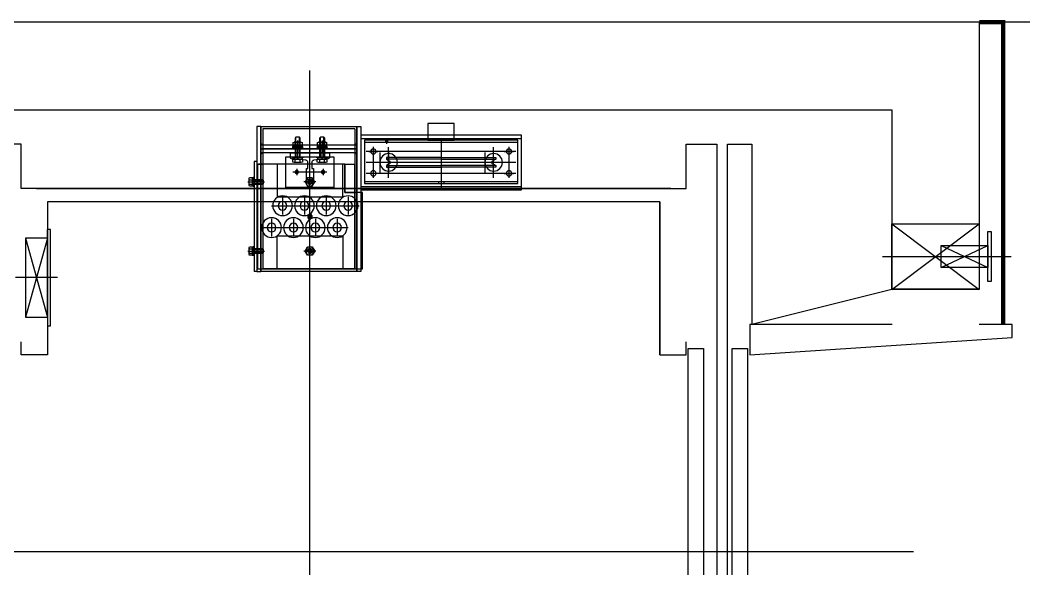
# Model space of a CAD drawing. Header units: millimetres. Extents: x 116443 to 620443, y -399357 to -63957.
# Drawn here: x 395892 to 398187, y -167109 to -165856 of the extents above; entities that cross this region are included whole.
import ezdxf

# ---------------------------------------------------------------- set-up
doc = ezdxf.new("R2010")
doc.units = ezdxf.units.MM
doc.header["$LTSCALE"] = 600
doc.linetypes.add('CENTERLINE', pattern=[25.4, 19.05, -1.5875, 3.175, -1.5875])
doc.layers.add('z', color=8, linetype='Continuous')

# ---------------------------------------------------------------- blocks, each defined once
blk = doc.blocks.new('car_rail_13K')
at = {"layer": 'z', "color": 8}
for p, q in [((47.790624, 41.725773), (45.348959, 9.373712)), ((45.348959, -9.373711), (47.790624, -41.725773))]:
    blk.add_line(p, q, dxfattribs=at)
for points in [[(50.782116, -44.5), (62, -44.5), (62, 44.5), (50.782116, 44.5)], [(40.363138, 4.75), (26, 4.75), (26, 8), (1, 8), (0, 7), (0, -7), (1, -8), (26, -8), (26, -4.75), (40.363138, -4.75)]]:
    blk.add_lwpolyline(points, dxfattribs=at)
for centre, radius, start, end in [((50.782116, 41.5), 3, 90, 175.683972), ((40.363138, 9.75), 5, 270, 355.683972), ((40.363138, -9.75), 5, 4.316028, 90), ((50.782116, -41.5), 3, 184.316028, 270)]:
    blk.add_arc(centre, radius, start, end, dxfattribs=at)
blk = doc.blocks.new('gov_block_R')
at = {"layer": 'z', "color": 8}
for p, q in [((-62.5, -63.5), (-62.5, 303.5)), ((-62.5, 303.5), (62.5, 303.5)), ((-62.5, 301.5), (-62.5, -63.5)), ((-54.7, -63.5), (-54.7, 303.5)), ((54.7, -63.5), (54.7, 303.5)), ((62.5, 303.5), (62.5, -63.5)), ((-48, -55), (-48, 295)), ((-48, 295), (51, 295)), ((-43.5, -55), (-43.5, 295)), ((-25, 291), (-25, -51)), ((-25, 264.5), (-25, 285.5)), ((0, 291), (0, -51)), ((25, 291), (25, -51)), ((25, 264.5), (25, 285.5)), ((46.5, -55), (46.5, 295)), ((51, 295), (51, -55)), ((35.5, 275), (-35.5, 275)), ((-35.1, 240), (34.9, 240)), ((-7.1, 245), (-11, 245)), ((-11, 245), (-11, 241)), ((-11, 241), (-10, 240)), ((-10, 240), (-11, 239)), ((-11, 239), (-11, 120)), ((-4.2, 240), (-7.1, 245)), ((-7.1, 245), (-7.1, 120)), ((0, 244.9), (0, -18.8)), ((7.1, 245), (4.2, 240)), ((7.1, 120), (7.1, 245)), ((11, 245), (7.1, 245)), ((10, 240), (11, 241)), ((11, 239), (10, 240)), ((11, 241), (11, 245)), ((11, 120), (11, 239)), ((51, 150), (89, 150)), ((51, 90), (51, 150)), ((89, 150), (89, 90)), ((55.5, 120), (-63, 120)), ((-43.5, 126), (-48, 126)), ((44.3, 120), (-26.6, 120)), ((-11, 1), (-11, 120)), ((-7.1, -5), (-7.1, 120)), ((7.1, 120), (7.1, -5)), ((11, 120), (11, 1)), ((-43.5, 114), (-48, 114)), ((89, 90), (51, 90)), ((-35, 0), (35, 0)), ((-10, 0), (-11, 1)), ((11, 1), (10, 0)), ((25, 0), (-25, 0)), ((15.7, 0), (-15.8, 0)), ((-11, -1), (-10, 0)), ((-11, -5), (-11, -1)), ((-7.1, -5), (-11, -5)), ((-4.2, 0), (-7.1, -5)), ((7.1, -5), (4.2, 0)), ((11, -5), (7.1, -5)), ((10, 0), (11, -1)), ((11, -1), (11, -5)), ((54.5, -5), (42.1, -5)), ((35.5, -35), (-35.5, -35)), ((-25, -24.5), (-25, -45.5)), ((25, -45.5), (25, -24.5)), ((82, -63.5), (-249, -63.5)), ((-249, -63.5), (-249, -72.5)), ((-243, -300), (-243, -60)), ((-243, -60), (-69, -60)), ((-99, -267.5), (-99, -67.5)), ((-69, -60), (-69, -100)), ((62.5, -63.5), (-62.5, -63.5)), ((-43.5, -55), (-48, -55)), ((51, -55), (-48, -55)), ((82, -63.5), (62.5, -63.5)), ((82, -72.5), (82, -63.5)), ((-249, -72.5), (-249, -292.5)), ((31, -72.5), (-249, -72.5)), ((-249, -72.5), (82, -72.5)), ((82, -72.5), (-249, -72.5)), ((77, -77.5), (-243, -77.5)), ((-243, -77.5), (-243, -287.5)), ((-243, -77.5), (-243, -97.5)), ((-243, -287.5), (-243, -77.5)), ((-243, -77.5), (-69, -77.5)), ((-69, -77.5), (-4, -77.5)), ((-69, -100), (-69, -77.5)), ((-4, -100), (-4, -77.5)), ((22, -72.5), (22, -292.5)), ((31, -72.5), (31, -292.5)), ((82, -72.5), (31, -72.5)), ((31, -292.5), (31, -72.5)), ((40, -292.5), (40, -72.5)), ((77, -77.5), (77, -287.5)), ((82, -292.5), (82, -72.5)), ((-168, -105), (-243, -105)), ((-243, -105), (-243, -255)), ((-168, -255), (-168, -105)), ((-149, -292.5), (-149, -92.5)), ((-79, -92.5), (-119, -92.5)), ((-79, -105), (-4, -105)), ((-79, -255), (-79, -105)), ((-69, -100), (-4, -100)), ((-4, -100), (-69, -100)), ((-4, -100), (-4, -297.5)), ((-4, -100), (-4, -287.5)), ((-4, -105), (-4, -255)), ((-129, -117.5), (-169, -117.5)), ((13, -125), (-57, -125)), ((-57, -125), (-57, -235)), ((13, -235), (13, -125)), ((22, -135.5), (22, -224.5)), ((-79, -142.5), (-119, -142.5)), ((-0.5, -143.8), (-0.5, -160.2)), ((7.5, -141), (0.4, -141)), ((0.4, -146.5), (7.5, -146.5)), ((0.4, -157.5), (7.5, -157.5)), ((7.5, -163), (7.5, -141)), ((7.5, -162.8), (7.5, -141.2)), ((7.5, -141.2), (10.5, -141.2)), ((7.5, -152), (10.5, -150.3)), ((10.5, -152), (7.5, -153.7)), ((13, -140), (10.5, -140)), ((10.5, -140), (10.5, -164)), ((10.5, -141.2), (10.5, -162.8)), ((12, -152), (41, -152)), ((13, -164), (13, -140)), ((13, -146), (55.5, -146)), ((13, -148), (57.5, -148)), ((13, -156), (57.5, -156)), ((55.5, -158), (13, -158)), ((50, -152), (21, -152)), ((22, -140.5), (22, -229.5)), ((31, -164), (31, -140)), ((31, -140), (33.5, -140)), ((33.5, -140), (33.5, -164)), ((33.5, -141.2), (33.5, -162.8)), ((36.5, -141.2), (33.5, -141.2)), ((36.5, -152), (33.5, -150.3)), ((33.5, -152), (36.5, -153.7)), ((36.5, -162.8), (36.5, -141.2)), ((36.5, -143.8), (36.5, -160.2)), ((37.4, -141), (45.6, -141)), ((37.4, -146.5), (45.6, -146.5)), ((37.4, -157.5), (45.6, -157.5)), ((46.5, -143.8), (46.5, -160.2)), ((46.5, -146), (46.5, -158)), ((55.5, -146), (57.5, -148)), ((57.5, -156), (55.5, -158)), ((57.5, -148), (57.5, -156)), ((-202.5, -169), (-212, -174.5)), ((-212, -174.5), (-212, -185.5)), ((-193, -174.5), (-202.5, -169)), ((-193, -185.5), (-193, -174.5)), ((-129, -167.5), (-169, -167.5)), ((-128.3, -180), (-129, -179.3)), ((-128.4, -180), (-129, -179.4)), ((-128.5, -180), (-129, -179.5)), ((-128.6, -180), (-129, -179.6)), ((-128.7, -180), (-129, -179.7)), ((-128.8, -180), (-129, -179.8)), ((-128.9, -180), (-129, -179.9)), ((-124, -185), (-129, -180)), ((-124, -185), (-129, -180)), ((-129, -180), (-129, -180)), ((-124.1, -185), (-129, -180.1)), ((-124.2, -185), (-129, -180.2)), ((-124.3, -185), (-129, -180.3)), ((-124.4, -185), (-129, -180.4)), ((-124.5, -185), (-129, -180.5)), ((-124.7, -185), (-129, -180.7)), ((-127.8, -180), (-128.9, -178.9)), ((-127.7, -180), (-128.9, -178.9)), ((-127.9, -180), (-128.9, -179)), ((-128, -180), (-128.9, -179.1)), ((-128.1, -180), (-128.9, -179.2)), ((-128.2, -180), (-128.9, -179.3)), ((-124, -184.9), (-128.9, -180)), ((-124.8, -184.9), (-128.9, -180.8)), ((-124.9, -184.9), (-128.9, -180.9)), ((-125, -184.9), (-128.9, -181)), ((-125.1, -184.9), (-128.9, -181.1)), ((-127.3, -180), (-128.8, -178.5)), ((-127.4, -180), (-128.8, -178.6)), ((-127.3, -180), (-128.8, -178.6)), ((-127.5, -180), (-128.8, -178.7)), ((-127.6, -180), (-128.8, -178.8)), ((-124, -184.8), (-128.8, -180)), ((-125.2, -184.8), (-128.8, -181.2)), ((-125.4, -184.8), (-128.8, -181.4)), ((-125.5, -184.8), (-128.8, -181.5)), ((-126.9, -180), (-128.7, -178.2)), ((-127.1, -180), (-128.7, -178.3)), ((-127, -180), (-128.7, -178.3)), ((-127.2, -180), (-128.7, -178.4)), ((-124, -184.7), (-128.7, -180)), ((-125.6, -184.7), (-128.7, -181.6)), ((-125.8, -184.7), (-128.7, -181.8)), ((-126.5, -180), (-128.6, -177.9)), ((-126.6, -180), (-128.6, -178)), ((-126.8, -180), (-128.6, -178.1)), ((-126.7, -180), (-128.6, -178.1)), ((-124, -184.6), (-128.6, -180)), ((-126, -184.6), (-128.6, -182)), ((-126.3, -180), (-128.5, -177.8)), ((-126.2, -180), (-128.5, -177.8)), ((-126.4, -180), (-128.5, -177.9)), ((-124, -184.5), (-128.5, -180)), ((-126.1, -184.5), (-128.5, -182.1)), ((-126, -180), (-128.4, -177.6)), ((-125.9, -180), (-128.4, -177.6)), ((-126.1, -180), (-128.4, -177.7)), ((-124, -184.4), (-128.4, -180)), ((-126.3, -184.4), (-128.4, -182.3)), ((-125.7, -180), (-128.3, -177.4)), ((-125.7, -180), (-128.3, -177.4)), ((-125.8, -180), (-128.3, -177.5)), ((-124, -184.3), (-128.3, -180)), ((-126.5, -184.3), (-128.3, -182.5)), ((-125.4, -180), (-128.2, -177.2)), ((-125.6, -180), (-128.2, -177.3)), ((-125.5, -180), (-128.2, -177.3)), ((-124, -184.2), (-128.2, -180)), ((-126.8, -184.2), (-128.2, -182.8)), ((-125.2, -180), (-128.1, -177.1)), ((-125.3, -180), (-128.1, -177.2)), ((-124, -184.1), (-128.1, -180)), ((-124.9, -180), (-128, -176.9)), ((-125.1, -180), (-128, -177)), ((-125, -180), (-128, -177)), ((-124, -184), (-128, -180)), ((-124.7, -180), (-127.9, -176.8)), ((-124.8, -180), (-127.9, -176.9)), ((-124, -183.9), (-127.9, -180)), ((-127.1, -183.9), (-127.9, -183.1)), ((-124.5, -180), (-127.8, -176.7)), ((-124.6, -180), (-127.8, -176.8)), ((-124, -183.8), (-127.8, -180)), ((-124.3, -180), (-127.7, -176.6)), ((-124.2, -180), (-127.7, -176.6)), ((-124.4, -180), (-127.7, -176.7)), ((-124, -183.7), (-127.7, -180)), ((-124.1, -180), (-127.6, -176.5)), ((-124, -180), (-127.6, -176.5)), ((-124, -183.6), (-127.6, -180)), ((-124, -180), (-127.5, -176.4)), ((-124, -179.9), (-127.5, -176.4)), ((-124, -183.5), (-127.5, -180)), ((-124, -179.8), (-127.4, -176.3)), ((-124, -179.7), (-127.4, -176.3)), ((-124, -183.4), (-127.4, -180)), ((-124, -179.5), (-127.3, -176.2)), ((-124, -179.6), (-127.3, -176.3)), ((-124, -183.3), (-127.3, -180)), ((-124, -183.3), (-127.3, -180)), ((-124, -179.3), (-127.2, -176.1)), ((-124, -179.4), (-127.2, -176.2)), ((-124, -183.2), (-127.2, -180)), ((-124, -179.1), (-127.1, -176)), ((-124, -179.2), (-127.1, -176.1)), ((-124, -183.1), (-127.1, -180)), ((-124, -179), (-127, -176)), ((-124, -178.9), (-127, -176)), ((-124, -183), (-127, -180)), ((-124, -178.8), (-126.9, -175.9)), ((-124, -182.9), (-126.9, -180)), ((-124, -178.6), (-126.8, -175.8)), ((-124, -178.7), (-126.8, -175.9)), ((-124, -182.8), (-126.8, -180)), ((-124, -178.5), (-126.7, -175.8)), ((-124, -178.4), (-126.7, -175.8)), ((-124, -182.7), (-126.7, -180)), ((-124, -178.4), (-126.6, -175.7)), ((-124, -178.3), (-126.6, -175.7)), ((-124, -182.6), (-126.6, -180)), ((-124, -178.2), (-126.5, -175.7)), ((-124, -182.5), (-126.5, -180)), ((-124, -178.1), (-126.4, -175.6)), ((-124, -178), (-126.4, -175.6)), ((-124, -182.4), (-126.4, -180)), ((-124, -177.8), (-126.3, -175.5)), ((-124, -177.9), (-126.3, -175.6)), ((-124, -182.3), (-126.3, -180)), ((-124, -177.7), (-126.2, -175.5)), ((-124, -182.2), (-126.2, -180)), ((-124, -177.5), (-126.1, -175.4)), ((-124, -177.6), (-126.1, -175.5)), ((-124, -182.1), (-126.1, -180)), ((-124, -177.4), (-126, -175.4)), ((-124, -182), (-126, -180)), ((-124, -177.3), (-125.9, -175.4)), ((-124, -177.2), (-125.9, -175.4)), ((-124, -181.9), (-125.9, -180)), ((-124, -177.1), (-125.8, -175.3)), ((-124, -181.8), (-125.8, -180)), ((-124, -177), (-125.7, -175.3)), ((-124, -176.9), (-125.7, -175.3)), ((-124, -181.7), (-125.7, -180)), ((-124, -181.7), (-125.7, -180)), ((-124, -176.8), (-125.6, -175.3)), ((-124, -181.6), (-125.6, -180)), ((-124, -176.7), (-125.5, -175.2)), ((-124, -181.5), (-125.5, -180)), ((-124, -176.7), (-125.4, -175.2)), ((-124, -176.6), (-125.4, -175.2)), ((-124, -181.4), (-125.4, -180)), ((-124, -176.5), (-125.3, -175.2)), ((-124, -181.3), (-125.3, -180)), ((-124, -176.4), (-125.2, -175.2)), ((-124, -181.2), (-125.2, -180)), ((-124, -176.3), (-125.1, -175.1)), ((-124, -176.2), (-125.1, -175.1)), ((-124, -181.1), (-125.1, -180)), ((-124, -176.1), (-125, -175.1)), ((-124, -181), (-125, -180)), ((-124, -176), (-124.9, -175.1)), ((-124, -180.9), (-124.9, -180)), ((-124, -175.9), (-124.8, -175.1)), ((-124, -180.8), (-124.8, -180)), ((-124, -175.7), (-124.7, -175)), ((-124, -175.8), (-124.7, -175.1)), ((-124, -180.7), (-124.7, -180)), ((-124, -175.6), (-124.6, -175)), ((-124, -180.6), (-124.6, -180)), ((-124, -175.5), (-124.5, -175)), ((-124, -180.5), (-124.5, -180)), ((-124, -175.4), (-124.4, -175)), ((-124, -180.4), (-124.4, -180)), ((-124, -175.3), (-124.3, -175)), ((-124, -180.3), (-124.3, -180)), ((-124, -175.2), (-124.2, -175)), ((-124, -180.2), (-124.2, -180)), ((-124, -175.1), (-124.1, -175)), ((-124, -175.1), (-124.1, -175)), ((-124, -180.1), (-124.1, -180)), ((-119, -180), (-124, -175)), ((-119.1, -180), (-124, -175.1)), ((-119.1, -180), (-124, -175.1)), ((-119.2, -180), (-124, -175.2)), ((-119.3, -180), (-124, -175.3)), ((-119.4, -180), (-124, -175.4)), ((-119.5, -180), (-124, -175.5)), ((-119.6, -180), (-124, -175.6)), ((-119.7, -180), (-124, -175.7)), ((-119.8, -180), (-124, -175.8)), ((-119.9, -180), (-124, -175.9)), ((-120, -180), (-124, -176)), ((-120.1, -180), (-124, -176.1)), ((-120.2, -180), (-124, -176.2)), ((-120.3, -180), (-124, -176.3)), ((-120.4, -180), (-124, -176.4)), ((-120.5, -180), (-124, -176.5)), ((-120.6, -180), (-124, -176.6)), ((-120.7, -180), (-124, -176.7)), ((-120.7, -180), (-124, -176.7)), ((-120.8, -180), (-124, -176.8)), ((-120.9, -180), (-124, -176.9)), ((-121, -180), (-124, -177)), ((-121.1, -180), (-124, -177.1)), ((-121.2, -180), (-124, -177.2)), ((-121.3, -180), (-124, -177.3)), ((-121.4, -180), (-124, -177.4)), ((-121.5, -180), (-124, -177.5)), ((-121.6, -180), (-124, -177.6)), ((-121.7, -180), (-124, -177.7)), ((-121.8, -180), (-124, -177.8)), ((-121.9, -180), (-124, -177.9)), ((-122, -180), (-124, -178)), ((-122.1, -180), (-124, -178.1)), ((-122.2, -180), (-124, -178.2)), ((-122.3, -180), (-124, -178.3)), ((-122.4, -180), (-124, -178.4)), ((-122.4, -180), (-124, -178.4)), ((-122.5, -180), (-124, -178.5)), ((-122.6, -180), (-124, -178.6)), ((-122.7, -180), (-124, -178.7)), ((-122.8, -180), (-124, -178.8)), ((-122.9, -180), (-124, -178.9)), ((-123, -180), (-124, -179)), ((-123.1, -180), (-124, -179.1)), ((-123.2, -180), (-124, -179.2)), ((-123.3, -180), (-124, -179.3)), ((-123.4, -180), (-124, -179.4)), ((-123.5, -180), (-124, -179.5)), ((-123.6, -180), (-124, -179.6)), ((-123.7, -180), (-124, -179.7)), ((-123.8, -180), (-124, -179.8)), ((-123.9, -180), (-124, -179.9)), ((-124, -180), (-124, -180)), ((-120.5, -183.6), (-124, -180)), ((-120.4, -183.5), (-124, -180)), ((-124, -180), (-124, -180)), ((-120.5, -183.6), (-124, -180.1)), ((-120.6, -183.7), (-124, -180.2)), ((-120.6, -183.7), (-124, -180.3)), ((-120.7, -183.7), (-124, -180.4)), ((-120.7, -183.8), (-124, -180.5)), ((-120.8, -183.8), (-124, -180.6)), ((-120.8, -183.9), (-124, -180.7)), ((-120.9, -183.9), (-124, -180.8)), ((-120.9, -184), (-124, -180.9)), ((-121, -184), (-124, -181)), ((-121, -184), (-124, -181.1)), ((-121.1, -184.1), (-124, -181.2)), ((-121.2, -184.1), (-124, -181.3)), ((-121.2, -184.2), (-124, -181.4)), ((-121.3, -184.2), (-124, -181.5)), ((-121.3, -184.2), (-124, -181.6)), ((-121.4, -184.3), (-124, -181.7)), ((-121.4, -184.3), (-124, -181.7)), ((-121.5, -184.3), (-124, -181.8)), ((-121.6, -184.4), (-124, -181.9)), ((-121.6, -184.4), (-124, -182)), ((-121.7, -184.4), (-124, -182.1)), ((-121.8, -184.5), (-124, -182.2)), ((-121.8, -184.5), (-124, -182.3)), ((-121.9, -184.5), (-124, -182.4)), ((-121.9, -184.6), (-124, -182.5)), ((-122, -184.6), (-124, -182.6)), ((-122.1, -184.6), (-124, -182.7)), ((-122.1, -184.6), (-124, -182.8)), ((-122.2, -184.7), (-124, -182.9)), ((-122.3, -184.7), (-124, -183)), ((-122.3, -184.7), (-124, -183.1)), ((-122.4, -184.7), (-124, -183.2)), ((-122.6, -184.8), (-124, -183.3)), ((-122.5, -184.8), (-124, -183.3)), ((-122.6, -184.8), (-124, -183.4)), ((-122.7, -184.8), (-124, -183.5)), ((-119, -179.9), (-123.9, -175)), ((-120.4, -183.5), (-123.9, -180)), ((-119, -179.8), (-123.8, -175)), ((-120.3, -183.4), (-123.8, -180)), ((-119, -179.7), (-123.7, -175)), ((-120.3, -183.4), (-123.7, -180)), ((-119, -179.6), (-123.6, -175)), ((-120.3, -183.3), (-123.6, -180)), ((-119, -179.5), (-123.5, -175)), ((-120.2, -183.3), (-123.5, -180)), ((-120.2, -183.2), (-123.4, -180)), ((-119, -179.3), (-123.3, -175)), ((-120.1, -183.2), (-123.3, -180)), ((-119.1, -179.2), (-123.2, -175.1)), ((-120.1, -183.1), (-123.2, -180)), ((-119.1, -179.1), (-123.1, -175.1)), ((-120, -183.1), (-123.1, -180)), ((-119.1, -179), (-123, -175.1)), ((-120, -183), (-123, -180)), ((-119.1, -178.9), (-122.9, -175.1)), ((-120, -183), (-122.9, -180)), ((-119.2, -178.8), (-122.8, -175.2)), ((-119.9, -182.9), (-122.8, -180)), ((-119.9, -182.8), (-122.7, -180)), ((-119.2, -178.6), (-122.6, -175.2)), ((-119.8, -182.8), (-122.6, -180)), ((-119.2, -178.5), (-122.5, -175.2)), ((-119.8, -182.7), (-122.5, -180)), ((-119.3, -178.4), (-122.4, -175.3)), ((-119.8, -182.7), (-122.4, -180)), ((-119.7, -182.6), (-122.4, -180)), ((-119.7, -182.6), (-122.3, -180)), ((-119.3, -178.2), (-122.2, -175.3)), ((-119.7, -182.5), (-122.2, -180)), ((-119.4, -178.1), (-122.1, -175.4)), ((-119.6, -182.4), (-122.1, -180)), ((-119.6, -182.4), (-122, -180)), ((-119.5, -177.9), (-121.9, -175.5)), ((-119.6, -182.3), (-121.9, -180)), ((-119.5, -182.3), (-121.8, -180)), ((-119.6, -177.7), (-121.7, -175.6)), ((-119.5, -182.2), (-121.7, -180)), ((-119.5, -182.1), (-121.6, -180)), ((-119.7, -177.5), (-121.5, -175.7)), ((-119.4, -182.1), (-121.5, -180)), ((-119.4, -182), (-121.4, -180)), ((-119.4, -181.9), (-121.3, -180)), ((-119.8, -177.2), (-121.2, -175.8)), ((-119.4, -181.9), (-121.2, -180)), ((-119.3, -181.8), (-121.1, -180)), ((-119.3, -181.7), (-121, -180)), ((-120.1, -176.9), (-120.9, -176.1)), ((-119.3, -181.7), (-120.9, -180)), ((-119.3, -181.6), (-120.8, -180)), ((-119.2, -181.5), (-120.7, -180)), ((-119.2, -181.4), (-120.7, -180)), ((-119.2, -181.4), (-120.6, -180)), ((-119.2, -181.3), (-120.5, -180)), ((-119.2, -181.2), (-120.4, -180)), ((-119.1, -181.1), (-120.3, -180)), ((-119.1, -181.1), (-120.2, -180)), ((-119.1, -181), (-120.1, -180)), ((-119.1, -180.9), (-120, -180)), ((-119.1, -180.8), (-119.9, -180)), ((-119.1, -180.7), (-119.8, -180)), ((-119, -180.7), (-119.7, -180)), ((-119, -180.6), (-119.6, -180)), ((-119, -180.5), (-119.5, -180)), ((-119, -180.4), (-119.4, -180)), ((-119, -180.3), (-119.3, -180)), ((-119, -180.2), (-119.2, -180)), ((-119, -180.1), (-119.1, -180)), ((-119, -180.1), (-119.1, -180)), ((-54, -174.5), (-44.5, -169)), ((-54, -185.5), (-54, -174.5)), ((-44.5, -169), (-35, -174.5)), ((-35, -174.5), (-35, -185.5)), ((0.4, -163), (7.5, -163)), ((10.5, -162.8), (7.5, -162.8)), ((10.5, -164), (13, -164)), ((33.5, -164), (31, -164)), ((33.5, -162.8), (36.5, -162.8)), ((45.6, -163), (37.4, -163)), ((-212, -185.5), (-202.5, -191)), ((-202.5, -191), (-193, -185.5)), ((-122.8, -184.8), (-124, -183.6)), ((-122.9, -184.9), (-124, -183.7)), ((-122.9, -184.9), (-124, -183.8)), ((-123, -184.9), (-124, -183.9)), ((-123.1, -184.9), (-124, -184)), ((-123.2, -184.9), (-124, -184.1)), ((-123.3, -184.9), (-124, -184.2)), ((-123.3, -185), (-124, -184.3)), ((-123.4, -185), (-124, -184.4)), ((-123.5, -185), (-124, -184.5)), ((-123.6, -185), (-124, -184.6)), ((-123.7, -185), (-124, -184.7)), ((-123.8, -185), (-124, -184.8)), ((-123.9, -185), (-124, -184.9)), ((-124, -185), (-124, -185)), ((-79, -192.5), (-119, -192.5)), ((-44.5, -191), (-54, -185.5)), ((-35, -185.5), (-44.5, -191)), ((-0.5, -199.8), (-0.5, -216.2)), ((7.5, -197), (0.4, -197)), ((0.4, -202.5), (7.5, -202.5)), ((7.5, -219), (7.5, -197)), ((7.5, -218.8), (7.5, -197.2)), ((7.5, -197.2), (10.5, -197.2)), ((7.5, -208), (10.5, -206.3)), ((13, -196), (10.5, -196)), ((10.5, -196), (10.5, -220)), ((10.5, -197.2), (10.5, -218.8)), ((13, -220), (13, -196)), ((13, -202), (55.5, -202)), ((13, -204), (57.5, -204)), ((31, -220), (31, -196)), ((31, -196), (33.5, -196)), ((33.5, -196), (33.5, -220)), ((33.5, -197.2), (33.5, -218.8)), ((36.5, -197.2), (33.5, -197.2)), ((36.5, -208), (33.5, -206.3)), ((36.5, -218.8), (36.5, -197.2)), ((36.5, -199.8), (36.5, -216.2)), ((37.4, -197), (45.6, -197)), ((37.4, -202.5), (45.6, -202.5)), ((46.5, -199.8), (46.5, -216.2)), ((46.5, -202), (46.5, -214)), ((55.5, -202), (57.5, -204)), ((57.5, -204), (57.5, -212)), ((-129, -217.5), (-169, -217.5)), ((0.4, -213.5), (7.5, -213.5)), ((0.4, -219), (7.5, -219)), ((10.5, -208), (7.5, -209.7)), ((10.5, -218.8), (7.5, -218.8)), ((10.5, -220), (13, -220)), ((12, -208), (41, -208)), ((13, -212), (57.5, -212)), ((55.5, -214), (13, -214)), ((50, -208), (21, -208)), ((33.5, -220), (31, -220)), ((33.5, -208), (36.5, -209.7)), ((33.5, -218.8), (36.5, -218.8)), ((37.4, -213.5), (45.6, -213.5)), ((45.6, -219), (37.4, -219)), ((57.5, -212), (55.5, -214)), ((-79, -242.5), (-119, -242.5)), ((-57, -235), (13, -235)), ((-243, -255), (-168, -255)), ((-129, -267.5), (-169, -267.5)), ((-4, -255), (-79, -255)), ((-249, -292.5), (31, -292.5)), ((-249, -292.5), (82, -292.5)), ((82, -292.5), (-249, -292.5)), ((-249, -301.5), (-249, -292.5)), ((-249, -292.5), (82, -292.5)), ((82, -292.5), (-249, -292.5)), ((77, -287.5), (-243, -287.5)), ((-4, -287.5), (-243, -287.5)), ((-207.5, -287.5), (-206, -286)), ((-207.5, -312), (-207.5, -287.5)), ((-206, -286), (-199, -286)), ((-206, -312), (-206, -286)), ((-199, -286), (-197.5, -287.5)), ((-199, -312), (-199, -286)), ((-197.5, -287.5), (-197.5, -312)), ((-49.5, -287.5), (-48, -286)), ((-49.5, -312), (-49.5, -287.5)), ((-48, -286), (-41, -286)), ((-48, -312), (-48, -286)), ((-41, -286), (-39.5, -287.5)), ((-41, -312), (-41, -286)), ((-39.5, -287.5), (-39.5, -312)), ((-4, -300), (-4, -287.5)), ((82, -292.5), (31, -292.5)), ((82, -292.5), (82, -301.5)), ((82, -301.5), (-249, -301.5)), ((-249, -301.5), (-249, -307.5)), ((2, -307.5), (-249, -307.5)), ((-4, -300), (-243, -300)), ((-192, -307.5), (-213, -307.5)), ((-213, -307.5), (-213, -309.5)), ((-213, -309.5), (-192, -309.5)), ((-212.3, -312), (-212.3, -318.2)), ((-192.7, -312), (-212.3, -312)), ((-211.7, -309.5), (-193.3, -309.5)), ((-211.7, -312), (-211.7, -309.5)), ((-193.3, -312), (-211.7, -312)), ((-209.9, -319), (-195.1, -319)), ((-207.4, -318.2), (-207.4, -312)), ((-202.5, -312), (-203.9, -309.5)), ((-202.5, -309.5), (-201.1, -312)), ((-197.6, -318.2), (-197.6, -312)), ((-193.3, -309.5), (-193.3, -312)), ((-192.7, -318.2), (-192.7, -312)), ((-192, -309.5), (-192, -307.5)), ((82, -301.5), (-169, -301.5)), ((-34, -307.5), (-55, -307.5)), ((-55, -307.5), (-55, -309.5)), ((-55, -309.5), (-34, -309.5)), ((-54.3, -312), (-54.3, -318.2)), ((-34.7, -312), (-54.3, -312)), ((-53.7, -309.5), (-35.3, -309.5)), ((-53.7, -312), (-53.7, -309.5)), ((-35.3, -312), (-53.7, -312)), ((-51.9, -319), (-37.1, -319)), ((-49.4, -318.2), (-49.4, -312)), ((-44.5, -312), (-45.9, -309.5)), ((-44.5, -309.5), (-43.1, -312)), ((-39.6, -318.2), (-39.6, -312)), ((-35.3, -309.5), (-35.3, -312)), ((-34.7, -318.2), (-34.7, -312)), ((-34, -309.5), (-34, -307.5)), ((2, -301.5), (2, -307.5))]:
    blk.add_line(p, q, dxfattribs=at)
at = {"layer": 'z', "color": 8, "ltscale": 5}
for p, q in [((0, 244.6), (0, 196.4)), ((0, 237.5), (0, 198.5)), ((22.8, 220), (-23.1, 220)), ((0, 4.6), (0, -43.6)), ((0, 4.6), (0, -46.1)), ((22.8, -20), (-23.1, -20))]:
    blk.add_line(p, q, dxfattribs=at)
at = {"layer": 'z', "color": 8, "ltscale": 0.2}
for p, q in [((51, -2.5), (46.5, -2.5)), ((51, -3.4), (46.5, -3.4)), ((51, -6.6), (46.5, -6.6)), ((51, -7.5), (46.5, -7.5))]:
    blk.add_line(p, q, dxfattribs=at)
at = {"layer": 'z', "color": 8, "linetype": 'CENTERLINE'}
for p, q in [((-15, -150), (-29, -150)), ((-22, -141), (-22, -219)), ((6.3, -152), (14.3, -152)), ((29.5, -152), (43.5, -152)), ((-216, -180), (-189, -180)), ((-202.5, -166.5), (-202.5, -193.5)), ((-44.5, -166.5), (-44.5, -193.5)), ((-15, -210), (-29, -210)), ((6.3, -208), (14.3, -208)), ((29.5, -208), (43.5, -208)), ((-202.5, -321.5), (-202.5, -283.5)), ((-44.5, -321.5), (-44.5, -283.5)), ((-202.5, -313.3), (-202.5, -306.7)), ((-44.5, -313.3), (-44.5, -306.7))]:
    blk.add_line(p, q, dxfattribs=at)
at = {"layer": 'z', "color": 8}
for centre, radius in [((-25, 275), 6), ((-25, 275), 6), ((25, 275), 6), ((25, 275), 6), ((0, 240), 20), ((0, 0), 20), ((-25, -35), 6), ((-25, -35), 6), ((25, -35), 6), ((25, -35), 6), ((-99, -92.5), 22.5), ((-99, -92.5), 10), ((-99, -92.5), 10), ((-149, -117.5), 22.5), ((-149, -117.5), 10), ((-149, -117.5), 10), ((-99, -142.5), 22.5), ((-99, -142.5), 10), ((-99, -142.5), 10), ((-149, -167.5), 22.5), ((-149, -167.5), 10), ((-149, -167.5), 10), ((-22, -150), 4), ((-22, -150), 2.8), ((-202.5, -180), 9.5), ((-202.5, -180), 4), ((-124, -180), 5), ((-99, -192.5), 22.5), ((-99, -192.5), 10), ((-99, -192.5), 10), ((-44.5, -180), 9.5), ((-44.5, -180), 4), ((-149, -217.5), 22.5), ((-22, -210), 4), ((-149, -217.5), 10), ((-149, -217.5), 10), ((-99, -242.5), 22.5), ((-22, -210), 2.8), ((-149, -267.5), 22.5), ((-99, -242.5), 10), ((-99, -242.5), 10), ((-149, -267.5), 10), ((-149, -267.5), 10)]:
    blk.add_circle(centre, radius, dxfattribs=at)
at = {"layer": 'z', "color": 8, "ltscale": 0.2}
for centre in [(0, 240), (0, 0)]:
    blk.add_circle(centre, 20, dxfattribs=at)
at = {"layer": 'z', "color": 8}
for centre, radius, start, end in [((0, 240), 4.2, 180, 0), ((0, 0), 4.2, 0, 180), ((4.3, -143.8), 4.82, 145.3301, 214.6699), ((17.5, -152), 18, 162.2591, 197.7409), ((4.3, -160.2), 4.82, 145.3301, 214.6699), ((41.3, -143.8), 4.82, 145.3301, 214.6699), ((54.5, -152), 18, 162.2591, 197.7409), ((41.3, -160.2), 4.82, 145.3301, 214.6699), ((41.7, -143.8), 4.82, 325.3301, 34.6699), ((28.5, -152), 18, 342.2591, 17.7409), ((41.7, -160.2), 4.82, 325.3301, 34.6699), ((-202.5, -180), 6, 240, 210), ((-44.5, -180), 6, 330, 300), ((4.3, -199.8), 4.82, 145.3301, 214.6699), ((17.5, -208), 18, 162.2591, 197.7409), ((41.3, -199.8), 4.82, 145.3301, 214.6699), ((54.5, -208), 18, 162.2591, 197.7409), ((41.7, -199.8), 4.82, 325.3301, 34.6699), ((28.5, -208), 18, 342.2591, 17.7409), ((4.3, -216.2), 4.82, 145.3301, 214.6699), ((41.3, -216.2), 4.82, 145.3301, 214.6699), ((41.7, -216.2), 4.82, 325.3301, 34.6699), ((-209.9, -314.9), 4.06, 232.8118, 307.1882), ((-202.5, -304), 15, 250.9032, 289.0968), ((-195.1, -314.9), 4.06, 232.8118, 307.1882), ((-51.9, -314.9), 4.06, 232.8118, 307.1882), ((-44.5, -304), 15, 250.9032, 289.0968), ((-37.1, -314.9), 4.06, 232.8118, 307.1882)]:
    blk.add_arc(centre, radius, start, end, dxfattribs=at)
for points in [[(22, -72.5), (22, -78.5), (16, -72.5)], [(40, -72.5), (46, -72.5), (40, -78.5)], [(22, -292.5), (16, -292.5), (22, -286.5)], [(40, -292.5), (40, -286.5), (46, -292.5)]]:
    blk.add_solid(points, dxfattribs=at)
blk = doc.blocks.new('car_button')
at = {"layer": 'z', "color": 8, "ltscale": 200}
for p, q in [((0, 23.2), (0, -73.2)), ((-90, -50), (90, 0)), ((-90, 0), (90, -50))]:
    blk.add_line(p, q, dxfattribs=at)
at = {"layer": 'z', "color": 8}
for p, q in [((110, 7.2), (-110, 7.2)), ((-110, 7.2), (-110, 0)), ((-90, 0), (-110, 0)), ((-90, 0), (110, 0)), ((110, 0), (110, 7.2))]:
    blk.add_line(p, q, dxfattribs=at)
blk.add_lwpolyline([(-90, -50), (90, -50), (90, 0), (-90, 0)], close=True, dxfattribs=at)
blk = doc.blocks.new('hw_button')
at = {"layer": 'z', "color": 8, "ltscale": 200}
blk.add_line((0, 120.9), (0, -173.3), dxfattribs=at)
at = {"layer": 'z', "color": 8, "ltscale": 5}
for p, q in [((-75, 100), (75, -100)), ((75, 100), (-75, -100))]:
    blk.add_line(p, q, dxfattribs=at)
at = {"layer": 'z', "color": 8}
for p, q in [((-25, -12.8), (25, -120)), ((25, -12.8), (-25, -120))]:
    blk.add_line(p, q, dxfattribs=at)
at = {"layer": 'z', "color": 8, "ltscale": 5}
blk.add_lwpolyline([(-75, -100), (75, -100), (75, 100), (-75, 100)], close=True, dxfattribs=at)
at = {"layer": 'z', "color": 8}
for points in [[(-25, -120), (25, -120), (25, -12.8), (-25, -12.8)], [(-57.2, -127), (57.2, -127), (57.2, -120), (-57.2, -120)]]:
    blk.add_lwpolyline(points, close=True, dxfattribs=at)

msp = doc.modelspace()

# ---------------------------------------------------------------- linework, layer by layer
at = {"layer": 'z', "color": 8}
for p, q in [((398084.9, -165860.7), (395484.9, -165860.7)), ((398084.9, -165860.7), (398084.9, -166470.7)), ((397884.9, -166470.8), (397564.9, -166550.8)), ((398084.9, -166470.7), (397884.9, -166470.7))]:
    msp.add_line(p, q, dxfattribs=at)
at = {"layer": 'z', "color": 8, "ltscale": 200}
for p, q in [((396554.9, -168050.8), (396554.9, -165970.8)), ((397934.9, -167070.8), (395469.9, -167070.8))]:
    msp.add_line(p, q, dxfattribs=at)
at = {"layer": 'z', "color": 8, "const_width": 10}
msp.add_lwpolyline([(398084.9, -165860.7), (398139.9, -165860.7), (398139.9, -166550.8)], dxfattribs=at)
at = {"layer": 'z', "color": 8}
for points in [[(400885.4, -181260.7), (400885.4, -174060.7), (402084.9, -174060.7), (402084.9, -165860.7), (398084.9, -165860.7)], [(395684.9, -166060.7), (397884.9, -166060.7), (397884.9, -166470.7)], [(397379.9, -166240.8), (395894.9, -166240.8), (395894.9, -166138.8), (395824.9, -166138.8), (395824.9, -167981.8)], [(395929.9, -166240.8), (397414.9, -166240.8), (397414.9, -166138.8), (397484.9, -166138.8), (397484.9, -167981.8)], [(397564.9, -167590.8), (397564.9, -167981.8), (397509.9, -167981.8), (397509.9, -166138.8), (397564.9, -166138.8), (397564.9, -166550.8)], [(395954.9, -166270.8), (395954.9, -166620.8), (395894.9, -166620.8), (395894.9, -166590.8)], [(397354.9, -166620.8), (397354.9, -166270.8), (395954.9, -166270.8)], [(397354.9, -166270.8), (397354.9, -166620.8), (397414.9, -166620.8), (397414.9, -166590.8)], [(397885.9, -166550.8), (397560.9, -166550.8), (397560.9, -166620.8), (398159.9, -166580.8), (398159.9, -166550.8), (398084.9, -166550.8)], [(397419.9, -167535.8), (397419.9, -166605.8), (397454.9, -166605.8), (397454.9, -167535.8), (397419.9, -167535.8)], [(397519.9, -167535.8), (397519.9, -166605.8), (397554.9, -166605.8), (397554.9, -167535.8), (397519.9, -167535.8)]]:
    msp.add_lwpolyline(points, dxfattribs=at)

# ---------------------------------------------------------------- block references
at = {"layer": 'z', "color": 8, "xscale": -1}
for name, p, rotation in [('gov_block_R', (396734.9, -166180.8), 270), ('car_rail_13K', (396554.9, -166220.8), 270), ('hw_button', (397984.9, -166395.8), 90)]:
    msp.add_blockref(name, p, dxfattribs=dict(at, rotation=rotation))
at = {"layer": 'z', "color": 8, "rotation": 270}
msp.add_blockref('car_button', (395954.9, -166444.1), dxfattribs=at)

doc.saveas('drawing.dxf')
